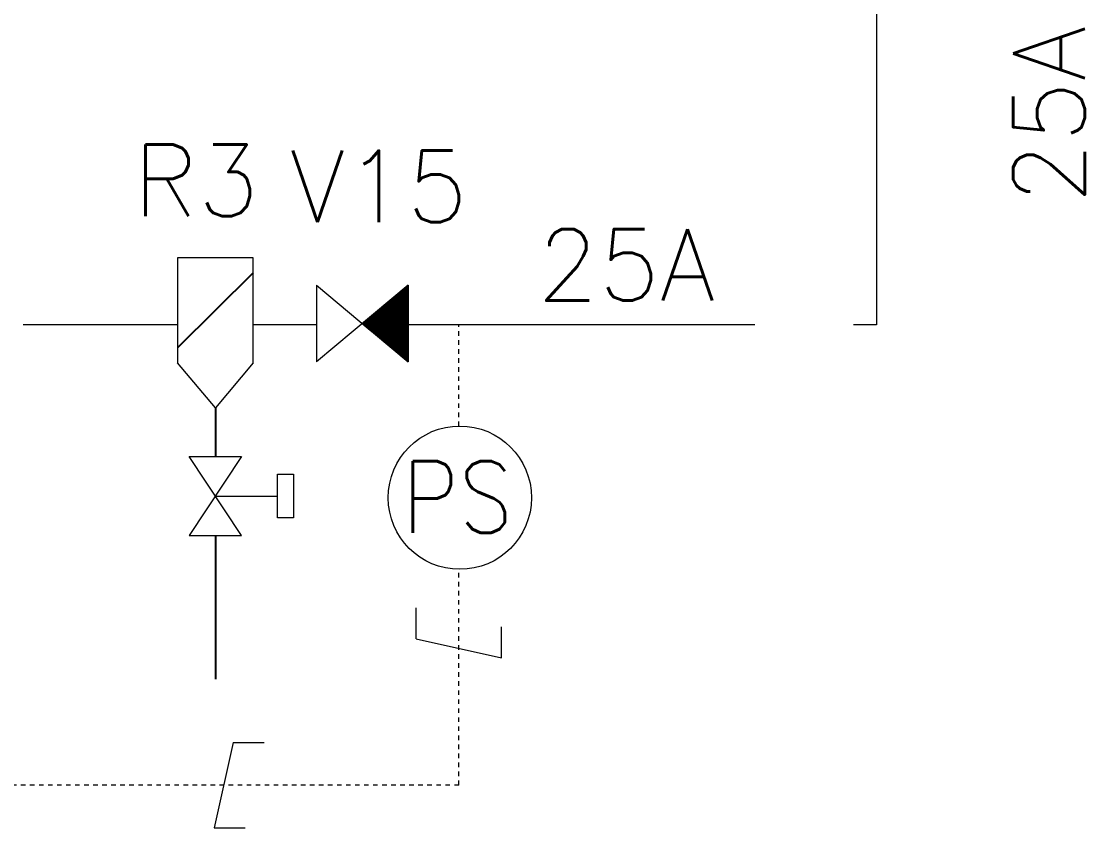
# Model space of a CAD drawing. Extents: x 475189 to 476029, y 1007718 to 1008015.
# Drawn here: x 475650.38 to 475673.93, y 1007770.59 to 1007788.45 of the extents above; entities that cross this region are included whole.
import ezdxf
from ezdxf.enums import TextEntityAlignment as Align

# ---------------------------------------------------------------- set-up
doc = ezdxf.new("R2010")
doc.units = 0
doc.header["$LTSCALE"] = 4
doc.header["$MEASUREMENT"] = 0
doc.linetypes.add('AUSGEZOGEN', pattern=[0])
doc.linetypes.add('HIDDEN', pattern=[0.375, 0.25, -0.125])
doc.layers.get('0').update_dxf_attribs({"linetype": 'CONTINUOUS', "lineweight": 0})
doc.layers.add('4', color=7, linetype='AUSGEZOGEN')
doc.layers.add('R.B', color=6, linetype='CONTINUOUS', lineweight=0)
doc.styles.add('ROMANS', font='ROMANS.SHX')

# ---------------------------------------------------------------- blocks, each defined once
blk = doc.blocks.new('A$C07fd2cc2')
at = {"color": 8}
for p, q in [((3858.5, 6918.9), (3858.5, 5520.6)), ((2553.5, 5660.9), (2395, 5660.9)), ((2395, 5660.9), (2395, 5440.9)), ((2553.5, 5440.9), (2553.5, 5660.9)), ((2878, 5603.4), (2686, 5443.4)), ((2686, 5603.4), (2798.5, 5509.6)), ((2686, 5603.4), (2686, 5443.4)), ((2878, 5603.4), (2878, 5443.4)), ((2395, 5520.6), (2071.8, 5520.6)), ((2686, 5520.6), (2553.5, 5520.6)), ((2798.6, 5509.5), (2801.1, 5507.4)), ((2801.2, 5507.3), (2878, 5443.4)), ((2867.2, 5520.6), (2866, 5520.6)), ((2868.8, 5520.6), (2867.4, 5520.6)), ((2870.3, 5520.6), (2869, 5520.6)), ((2871.8, 5520.6), (2870.4, 5520.6)), ((3603.9, 5520.6), (2871.9, 5520.6)), ((2873.3, 5520.6), (2872.2, 5520.6)), ((3858.5, 5520.6), (3810.2, 5520.6)), ((2474.2, 5346.7), (2395, 5440.9)), ((2553.5, 5440.9), (2474.2, 5346.7)), ((2419.2, 5244.7), (2529.2, 5244.7)), ((2529.2, 5079.7), (2419.2, 5244.7)), ((2529.2, 5244.7), (2419.2, 5079.7)), ((2604.4, 5207.7), (2637.5, 5207.7)), ((2604.4, 5116.7), (2604.4, 5207.7)), ((2637.5, 5207.7), (2637.5, 5116.7)), ((2474.2, 5162.2), (2604.4, 5162.2)), ((2637.5, 5116.7), (2604.4, 5116.7)), ((2419.2, 5079.7), (2529.2, 5079.7))]:
    blk.add_line(p, q, dxfattribs=at)
at = {"color": 8, "linetype": 'Continuous'}
for p, q in [((2789.2, 5517.4), (2861.4, 5589.6)), ((2789.3, 5517.3), (2862.5, 5590.5)), ((2789.4, 5517.2), (2863.6, 5591.4)), ((2789.5, 5517.1), (2864.6, 5592.3)), ((2789.6, 5517), (2865.7, 5593.1)), ((2789.7, 5517), (2866.7, 5594)), ((2789.8, 5516.9), (2867.8, 5594.9)), ((2789.9, 5516.8), (2868.9, 5595.8)), ((2790, 5516.7), (2869.9, 5596.7)), ((2790.1, 5516.6), (2871, 5597.6)), ((2790.2, 5516.5), (2873.1, 5599.3)), ((2790.2, 5516.6), (2872, 5598.4)), ((2790.3, 5516.4), (2874.2, 5600.2)), ((2790.4, 5516.3), (2875.2, 5601.1)), ((2790.5, 5516.2), (2876.3, 5602)), ((2790.6, 5516.2), (2877.3, 5602.9)), ((2790.7, 5516.1), (2878, 5603.3)), ((2790.8, 5516), (2878, 5603.1)), ((2790.9, 5515.9), (2878, 5602.9)), ((2791, 5515.8), (2878, 5602.8)), ((2791.1, 5515.7), (2878, 5602.6)), ((2791.2, 5515.7), (2878, 5602.4)), ((2791.3, 5515.6), (2878, 5602.2)), ((2791.4, 5515.5), (2878, 5602.1)), ((2791.5, 5515.4), (2878, 5601.9)), ((2791.6, 5515.3), (2878, 5601.7)), ((2791.7, 5515.3), (2878, 5601.5)), ((2791.8, 5515.2), (2878, 5601.4)), ((2791.9, 5515.1), (2878, 5601.2)), ((2792, 5515), (2878, 5601)), ((2792.1, 5514.9), (2878, 5600.8)), ((2792.2, 5514.9), (2878, 5600.7)), ((2792.3, 5514.8), (2878, 5600.5)), ((2792.4, 5514.7), (2878, 5600.3)), ((2792.5, 5514.6), (2878, 5600.1)), ((2792.6, 5514.5), (2878, 5599.9)), ((2792.7, 5514.5), (2878, 5599.8)), ((2792.8, 5514.4), (2878, 5599.6)), ((2792.9, 5514.3), (2878, 5599.4)), ((2792.9, 5514.2), (2878, 5599.2)), ((2793, 5514.1), (2878, 5599.1)), ((2793.1, 5514.1), (2878, 5598.9)), ((2793.2, 5514), (2878, 5598.7)), ((2793.3, 5513.9), (2878, 5598.5)), ((2793.4, 5513.8), (2878, 5598.4)), ((2793.5, 5513.7), (2878, 5598.2)), ((2793.6, 5513.7), (2878, 5598)), ((2793.7, 5513.6), (2878, 5597.8)), ((2793.8, 5513.5), (2878, 5597.6)), ((2793.9, 5513.4), (2878, 5597.5)), ((2794, 5513.3), (2878, 5597.3)), ((2794.1, 5513.3), (2878, 5597.1)), ((2794.2, 5513.2), (2878, 5596.9)), ((2794.3, 5513.1), (2878, 5596.8)), ((2794.4, 5513), (2878, 5596.6)), ((2794.5, 5512.9), (2878, 5596.4)), ((2794.6, 5512.9), (2878, 5596.2)), ((2794.7, 5512.8), (2878, 5596.1)), ((2794.8, 5512.7), (2878, 5595.9)), ((2794.9, 5512.6), (2878, 5595.7)), ((2795, 5512.5), (2878, 5595.5)), ((2795.1, 5512.5), (2878, 5595.3)), ((2795.2, 5512.4), (2878, 5595.2)), ((2795.3, 5512.3), (2878, 5595)), ((2795.4, 5512.2), (2878, 5594.8)), ((2795.5, 5512.1), (2878, 5594.6)), ((2795.6, 5512.1), (2878, 5594.5)), ((2795.6, 5512), (2878, 5594.3)), ((2795.7, 5511.9), (2878, 5594.1)), ((2795.8, 5511.8), (2878, 5593.9)), ((2795.9, 5511.7), (2878, 5593.8)), ((2796, 5511.7), (2878, 5593.6)), ((2796.1, 5511.6), (2878, 5593.4)), ((2796.2, 5511.5), (2878, 5593.2)), ((2796.3, 5511.4), (2878, 5593)), ((2796.4, 5511.3), (2878, 5592.9)), ((2796.5, 5511.2), (2878, 5592.7)), ((2796.6, 5511.2), (2878, 5592.5)), ((2796.7, 5511.1), (2878, 5592.3)), ((2796.8, 5511), (2878, 5592.2)), ((2796.9, 5510.9), (2878, 5592)), ((2797, 5510.8), (2878, 5591.8)), ((2797.1, 5510.8), (2878, 5591.6)), ((2797.2, 5510.7), (2878, 5591.5)), ((2797.3, 5510.6), (2878, 5591.3)), ((2797.4, 5510.5), (2878, 5591.1)), ((2797.5, 5510.4), (2878, 5590.9)), ((2797.6, 5510.4), (2878, 5590.8)), ((2797.7, 5510.3), (2878, 5590.6)), ((2797.8, 5510.2), (2878, 5590.4)), ((2797.9, 5510.1), (2878, 5590.2)), ((2798, 5510), (2878, 5590)), ((2798.1, 5510), (2878, 5589.9)), ((2798.2, 5509.9), (2878, 5589.7)), ((2798.3, 5509.8), (2878, 5589.5)), ((2798.3, 5509.7), (2878, 5589.3)), ((2798.4, 5509.6), (2878, 5589.2)), ((2786.8, 5519.4), (2834.9, 5567.5)), ((2786.9, 5519.3), (2836, 5568.4)), ((2787, 5519.2), (2837, 5569.3)), ((2787.1, 5519.1), (2838.1, 5570.2)), ((2787.2, 5519), (2839.2, 5571)), ((2787.3, 5519), (2840.2, 5571.9)), ((2787.4, 5518.9), (2841.3, 5572.8)), ((2787.5, 5518.7), (2843.4, 5574.6)), ((2787.5, 5518.8), (2842.3, 5573.7)), ((2787.6, 5518.6), (2844.5, 5575.5)), ((2787.7, 5518.6), (2845.5, 5576.4)), ((2787.8, 5518.5), (2846.6, 5577.2)), ((2787.9, 5518.4), (2847.7, 5578.1)), ((2788, 5518.3), (2848.7, 5579)), ((2788.1, 5518.2), (2849.8, 5579.9)), ((2788.2, 5518.2), (2850.8, 5580.8)), ((2788.3, 5518.1), (2851.9, 5581.7)), ((2788.4, 5518), (2853, 5582.5)), ((2788.5, 5517.9), (2854, 5583.4)), ((2788.6, 5517.8), (2855.1, 5584.3)), ((2788.7, 5517.8), (2856.1, 5585.2)), ((2788.8, 5517.7), (2857.2, 5586.1)), ((2788.9, 5517.6), (2858.3, 5587)), ((2789, 5517.5), (2859.3, 5587.8)), ((2789.1, 5517.4), (2860.4, 5588.7)), ((2798.5, 5509.6), (2878, 5589)), ((2798.6, 5509.5), (2878, 5588.8)), ((2798.7, 5509.4), (2878, 5588.6)), ((2798.8, 5509.3), (2878, 5588.5)), ((2798.9, 5509.2), (2878, 5588.3)), ((2799, 5509.2), (2878, 5588.1)), ((2799.1, 5509.1), (2878, 5587.9)), ((2799.2, 5509), (2878, 5587.7)), ((2799.3, 5508.9), (2878, 5587.6)), ((2799.4, 5508.8), (2878, 5587.4)), ((2799.5, 5508.8), (2878, 5587.2)), ((2799.6, 5508.7), (2878, 5587)), ((2799.7, 5508.6), (2878, 5586.9)), ((2799.8, 5508.5), (2878, 5586.7)), ((2799.9, 5508.4), (2878, 5586.5)), ((2800, 5508.4), (2878, 5586.3)), ((2800.1, 5508.3), (2878, 5586.2)), ((2800.2, 5508.2), (2878, 5586)), ((2800.3, 5508.1), (2878, 5585.8)), ((2800.4, 5508), (2878, 5585.6)), ((2800.5, 5508), (2878, 5585.4)), ((2800.6, 5507.9), (2878, 5585.3)), ((2800.7, 5507.8), (2878, 5585.1)), ((2800.8, 5507.7), (2878, 5584.9)), ((2800.9, 5507.6), (2878, 5584.7)), ((2801, 5507.6), (2878, 5584.6)), ((2801, 5507.5), (2878, 5584.4)), ((2801.1, 5507.4), (2878, 5584.2)), ((2801.2, 5507.3), (2878, 5584)), ((2801.3, 5507.2), (2878, 5583.9)), ((2801.4, 5507.2), (2878, 5583.7)), ((2801.5, 5507.1), (2878, 5583.5)), ((2801.6, 5507), (2878, 5583.3)), ((2801.7, 5506.9), (2878, 5583.2)), ((2801.8, 5506.8), (2878, 5583)), ((2801.9, 5506.7), (2878, 5582.8)), ((2802, 5506.7), (2878, 5582.6)), ((2802.1, 5506.6), (2878, 5582.4)), ((2802.2, 5506.5), (2878, 5582.3)), ((2802.3, 5506.4), (2878, 5582.1)), ((2802.4, 5506.3), (2878, 5581.9)), ((2802.5, 5506.3), (2878, 5581.7)), ((2802.6, 5506.2), (2878, 5581.6)), ((2802.7, 5506.1), (2878, 5581.4)), ((2802.8, 5506), (2878, 5581.2)), ((2802.9, 5505.9), (2878, 5581)), ((2803, 5505.9), (2878, 5580.9)), ((2803.1, 5505.8), (2878, 5580.7)), ((2803.2, 5505.7), (2878, 5580.5)), ((2803.3, 5505.6), (2878, 5580.3)), ((2803.4, 5505.5), (2878, 5580.1)), ((2803.5, 5505.5), (2878, 5580)), ((2803.6, 5505.4), (2878, 5579.8)), ((2803.7, 5505.3), (2878, 5579.6)), ((2803.7, 5505.2), (2878, 5579.4)), ((2803.8, 5505.1), (2878, 5579.3)), ((2803.9, 5505.1), (2878, 5579.1)), ((2804, 5505), (2878, 5578.9)), ((2804.1, 5504.9), (2878, 5578.7)), ((2804.2, 5504.8), (2878, 5578.6)), ((2804.3, 5504.7), (2878, 5578.4)), ((2804.4, 5504.7), (2878, 5578.2)), ((2804.5, 5504.6), (2878, 5578)), ((2804.6, 5504.5), (2878, 5577.8)), ((2804.7, 5504.4), (2878, 5577.7)), ((2804.8, 5504.3), (2878, 5577.5)), ((2804.9, 5504.3), (2878, 5577.3)), ((2805, 5504.2), (2878, 5577.1)), ((2805.1, 5504.1), (2878, 5577)), ((2805.2, 5504), (2878, 5576.8)), ((2805.3, 5503.9), (2878, 5576.6)), ((2805.4, 5503.9), (2878, 5576.4)), ((2805.5, 5503.8), (2878, 5576.3)), ((2805.6, 5503.7), (2878, 5576.1)), ((2805.7, 5503.6), (2878, 5575.9)), ((2805.8, 5503.5), (2878, 5575.7)), ((2805.9, 5503.5), (2878, 5575.5)), ((2806, 5503.4), (2878, 5575.4)), ((2806.1, 5503.3), (2878, 5575.2)), ((2806.2, 5503.2), (2878, 5575)), ((2806.3, 5503.1), (2878, 5574.8)), ((2806.4, 5503.1), (2878, 5574.7)), ((2806.4, 5503), (2878, 5574.5)), ((2806.5, 5502.9), (2878, 5574.3)), ((2806.6, 5502.8), (2878, 5574.1)), ((2806.7, 5502.7), (2878, 5574)), ((2806.8, 5502.7), (2878, 5573.8)), ((2806.9, 5502.6), (2878, 5573.6)), ((2807, 5502.5), (2878, 5573.4)), ((2807.1, 5502.4), (2878, 5573.3)), ((2807.2, 5502.3), (2878, 5573.1)), ((2807.3, 5502.2), (2878, 5572.9)), ((2807.4, 5502.2), (2878, 5572.7)), ((2807.5, 5502.1), (2878, 5572.5)), ((2807.6, 5502), (2878, 5572.4)), ((2807.7, 5501.9), (2878, 5572.2)), ((2807.8, 5501.8), (2878, 5572)), ((2807.9, 5501.8), (2878, 5571.8)), ((2808, 5501.7), (2878, 5571.7)), ((2808.1, 5501.6), (2878, 5571.5)), ((2808.2, 5501.5), (2878, 5571.3)), ((2808.3, 5501.4), (2878, 5571.1)), ((2808.4, 5501.4), (2878, 5571)), ((2808.5, 5501.3), (2878, 5570.8)), ((2808.6, 5501.2), (2878, 5570.6)), ((2808.7, 5501.1), (2878, 5570.4)), ((2808.8, 5501), (2878, 5570.2)), ((2808.9, 5501), (2878, 5570.1)), ((2809, 5500.9), (2878, 5569.9)), ((2809.1, 5500.8), (2878, 5569.7)), ((2809.1, 5500.7), (2878, 5569.5)), ((2809.2, 5500.6), (2878, 5569.4)), ((2809.3, 5500.6), (2878, 5569.2)), ((2809.4, 5500.5), (2878, 5569)), ((2809.5, 5500.4), (2878, 5568.8)), ((2809.6, 5500.3), (2878, 5568.7)), ((2809.7, 5500.2), (2878, 5568.5)), ((2809.8, 5500.2), (2878, 5568.3)), ((2809.9, 5500.1), (2878, 5568.1)), ((2810, 5500), (2878, 5567.9)), ((2810.1, 5499.9), (2878, 5567.8)), ((2810.2, 5499.8), (2878, 5567.6)), ((2810.3, 5499.8), (2878, 5567.4)), ((2810.4, 5499.7), (2878, 5567.2)), ((2810.5, 5499.6), (2878, 5567.1)), ((2810.6, 5499.5), (2878, 5566.9)), ((2784.4, 5521.4), (2808.4, 5545.4)), ((2784.5, 5521.3), (2809.5, 5546.3)), ((2784.6, 5521.2), (2810.5, 5547.2)), ((2784.7, 5521.1), (2811.6, 5548.1)), ((2784.8, 5521), (2813.7, 5549.8)), ((2784.8, 5521.1), (2812.6, 5549)), ((2784.9, 5520.9), (2814.8, 5550.7)), ((2785, 5520.8), (2815.8, 5551.6)), ((2785.1, 5520.7), (2816.9, 5552.5)), ((2785.2, 5520.7), (2818, 5553.4)), ((2785.3, 5520.6), (2819, 5554.3)), ((2785.4, 5520.5), (2820.1, 5555.1)), ((2785.5, 5520.4), (2821.1, 5556)), ((2785.6, 5520.3), (2822.2, 5556.9)), ((2785.7, 5520.2), (2823.3, 5557.8)), ((2785.8, 5520.2), (2824.3, 5558.7)), ((2785.9, 5520.1), (2825.4, 5559.6)), ((2786, 5520), (2826.4, 5560.4)), ((2786.1, 5519.9), (2827.5, 5561.3)), ((2786.2, 5519.8), (2828.6, 5562.2)), ((2786.3, 5519.8), (2829.6, 5563.1)), ((2786.4, 5519.7), (2830.7, 5564)), ((2786.5, 5519.6), (2831.7, 5564.9)), ((2786.6, 5519.5), (2832.8, 5565.7)), ((2786.7, 5519.4), (2833.9, 5566.6)), ((2810.7, 5499.4), (2878, 5566.7)), ((2810.8, 5499.4), (2878, 5566.5)), ((2810.9, 5499.3), (2878, 5566.4)), ((2811, 5499.2), (2878, 5566.2)), ((2811.1, 5499.1), (2878, 5566)), ((2811.2, 5499), (2878, 5565.8)), ((2811.3, 5499), (2878, 5565.6)), ((2811.4, 5498.9), (2878, 5565.5)), ((2811.5, 5498.8), (2878, 5565.3)), ((2811.6, 5498.7), (2878, 5565.1)), ((2811.7, 5498.6), (2878, 5564.9)), ((2811.8, 5498.6), (2878, 5564.8)), ((2811.8, 5498.5), (2878, 5564.6)), ((2811.9, 5498.4), (2878, 5564.4)), ((2812, 5498.3), (2878, 5564.2)), ((2812.1, 5498.2), (2878, 5564.1)), ((2812.2, 5498.2), (2878, 5563.9)), ((2812.3, 5498.1), (2878, 5563.7)), ((2812.4, 5498), (2878, 5563.5)), ((2812.5, 5497.9), (2878, 5563.4)), ((2812.6, 5497.8), (2878, 5563.2)), ((2812.7, 5497.8), (2878, 5563)), ((2812.8, 5497.7), (2878, 5562.8)), ((2812.9, 5497.6), (2878, 5562.6)), ((2813, 5497.5), (2878, 5562.5)), ((2813.1, 5497.4), (2878, 5562.3)), ((2813.2, 5497.3), (2878, 5562.1)), ((2813.3, 5497.3), (2878, 5561.9)), ((2813.4, 5497.2), (2878, 5561.8)), ((2813.5, 5497.1), (2878, 5561.6)), ((2813.6, 5497), (2878, 5561.4)), ((2813.7, 5496.9), (2878, 5561.2)), ((2813.8, 5496.9), (2878, 5561.1)), ((2813.9, 5496.8), (2878, 5560.9)), ((2814, 5496.7), (2878, 5560.7)), ((2814.1, 5496.6), (2878, 5560.5)), ((2814.2, 5496.5), (2878, 5560.3)), ((2814.3, 5496.5), (2878, 5560.2)), ((2814.4, 5496.4), (2878, 5560)), ((2814.4, 5496.3), (2878, 5559.8)), ((2814.5, 5496.2), (2878, 5559.6)), ((2814.6, 5496.1), (2878, 5559.5)), ((2814.7, 5496.1), (2878, 5559.3)), ((2814.8, 5496), (2878, 5559.1)), ((2814.9, 5495.9), (2878, 5558.9)), ((2815, 5495.8), (2878, 5558.8)), ((2815.1, 5495.7), (2878, 5558.6)), ((2815.2, 5495.7), (2878, 5558.4)), ((2815.3, 5495.6), (2878, 5558.2)), ((2815.4, 5495.5), (2878, 5558)), ((2815.5, 5495.4), (2878, 5557.9)), ((2815.6, 5495.3), (2878, 5557.7)), ((2815.7, 5495.3), (2878, 5557.5)), ((2815.8, 5495.2), (2878, 5557.3)), ((2815.9, 5495.1), (2878, 5557.2)), ((2816, 5495), (2878, 5557)), ((2816.1, 5494.9), (2878, 5556.8)), ((2816.2, 5494.9), (2878, 5556.6)), ((2816.3, 5494.8), (2878, 5556.5)), ((2816.4, 5494.7), (2878, 5556.3)), ((2816.5, 5494.6), (2878, 5556.1)), ((2816.6, 5494.5), (2878, 5555.9)), ((2816.7, 5494.5), (2878, 5555.7)), ((2816.8, 5494.4), (2878, 5555.6)), ((2816.9, 5494.3), (2878, 5555.4)), ((2817, 5494.2), (2878, 5555.2)), ((2817.1, 5494.1), (2878, 5555)), ((2817.1, 5494.1), (2878, 5554.9)), ((2817.2, 5494), (2878, 5554.7)), ((2817.3, 5493.9), (2878, 5554.5)), ((2817.4, 5493.8), (2878, 5554.3)), ((2817.5, 5493.7), (2878, 5554.2)), ((2817.6, 5493.7), (2878, 5554)), ((2817.7, 5493.6), (2878, 5553.8)), ((2817.8, 5493.5), (2878, 5553.6)), ((2817.9, 5493.4), (2878, 5553.5)), ((2818, 5493.3), (2878, 5553.3)), ((2818.1, 5493.3), (2878, 5553.1)), ((2818.2, 5493.2), (2878, 5552.9)), ((2818.3, 5493.1), (2878, 5552.7)), ((2818.4, 5493), (2878, 5552.6)), ((2818.5, 5492.9), (2878, 5552.4)), ((2818.6, 5492.8), (2878, 5552.2)), ((2818.7, 5492.8), (2878, 5552)), ((2818.8, 5492.7), (2878, 5551.9)), ((2818.9, 5492.6), (2878, 5551.7)), ((2819, 5492.5), (2878, 5551.5)), ((2819.1, 5492.4), (2878, 5551.3)), ((2819.2, 5492.4), (2878, 5551.2)), ((2819.3, 5492.3), (2878, 5551)), ((2819.4, 5492.2), (2878, 5550.8)), ((2819.5, 5492.1), (2878, 5550.6)), ((2819.6, 5492), (2878, 5550.4)), ((2819.7, 5492), (2878, 5550.3)), ((2819.8, 5491.9), (2878, 5550.1)), ((2819.8, 5491.8), (2878, 5549.9)), ((2819.9, 5491.7), (2878, 5549.7)), ((2820, 5491.6), (2878, 5549.6)), ((2820.1, 5491.6), (2878, 5549.4)), ((2820.2, 5491.5), (2878, 5549.2)), ((2820.3, 5491.4), (2878, 5549)), ((2820.4, 5491.3), (2878, 5548.9)), ((2820.5, 5491.2), (2878, 5548.7)), ((2820.6, 5491.2), (2878, 5548.5)), ((2820.7, 5491.1), (2878, 5548.3)), ((2820.8, 5491), (2878, 5548.1)), ((2820.9, 5490.9), (2878, 5548)), ((2821, 5490.8), (2878, 5547.8)), ((2821.1, 5490.8), (2878, 5547.6)), ((2821.2, 5490.7), (2878, 5547.4)), ((2821.3, 5490.6), (2878, 5547.3)), ((2821.4, 5490.5), (2878, 5547.1)), ((2821.5, 5490.4), (2878, 5546.9)), ((2821.6, 5490.4), (2878, 5546.7)), ((2821.7, 5490.3), (2878, 5546.6)), ((2821.8, 5490.2), (2878, 5546.4)), ((2821.9, 5490.1), (2878, 5546.2)), ((2822, 5490), (2878, 5546)), ((2822.1, 5490), (2878, 5545.9)), ((2822.2, 5489.9), (2878, 5545.7)), ((2822.3, 5489.8), (2878, 5545.5)), ((2822.4, 5489.7), (2878, 5545.3)), ((2822.5, 5489.6), (2878, 5545.1)), ((2822.5, 5489.6), (2878, 5545)), ((2822.6, 5489.5), (2878, 5544.8)), ((2822.7, 5489.4), (2878, 5544.6)), ((2782.1, 5523.2), (2784, 5525.1)), ((2782.1, 5523.3), (2783, 5524.2)), ((2782.2, 5523.1), (2785.1, 5526)), ((2782.3, 5523.1), (2786.1, 5526.9)), ((2782.4, 5523), (2787.2, 5527.7)), ((2782.5, 5522.9), (2788.3, 5528.6)), ((2782.6, 5522.8), (2789.3, 5529.5)), ((2782.7, 5522.7), (2790.4, 5530.4)), ((2782.8, 5522.7), (2791.4, 5531.3)), ((2782.9, 5522.6), (2792.5, 5532.2)), ((2783, 5522.5), (2793.6, 5533)), ((2783.1, 5522.4), (2794.6, 5533.9)), ((2783.2, 5522.3), (2795.7, 5534.8)), ((2783.3, 5522.3), (2796.7, 5535.7)), ((2783.4, 5522.2), (2797.8, 5536.6)), ((2783.5, 5522.1), (2798.9, 5537.5)), ((2783.6, 5522), (2799.9, 5538.3)), ((2783.7, 5521.9), (2801, 5539.2)), ((2783.8, 5521.9), (2802, 5540.1)), ((2783.9, 5521.8), (2803.1, 5541)), ((2784, 5521.7), (2804.2, 5541.9)), ((2784.1, 5521.6), (2805.2, 5542.8)), ((2784.2, 5521.5), (2806.3, 5543.6)), ((2784.3, 5521.5), (2807.3, 5544.5)), ((2822.8, 5489.3), (2878, 5544.4)), ((2822.9, 5489.2), (2878, 5544.3)), ((2823, 5489.2), (2878, 5544.1)), ((2823.1, 5489.1), (2878, 5543.9)), ((2823.2, 5489), (2878, 5543.7)), ((2823.3, 5488.9), (2878, 5543.6)), ((2823.4, 5488.8), (2878, 5543.4)), ((2823.5, 5488.8), (2878, 5543.2)), ((2823.6, 5488.7), (2878, 5543)), ((2823.7, 5488.6), (2878, 5542.8)), ((2823.8, 5488.5), (2878, 5542.7)), ((2823.9, 5488.4), (2878, 5542.5)), ((2824, 5488.3), (2878, 5542.3)), ((2824.1, 5488.3), (2878, 5542.1)), ((2824.2, 5488.2), (2878, 5542)), ((2824.3, 5488.1), (2878, 5541.8)), ((2824.4, 5488), (2878, 5541.6)), ((2824.5, 5487.9), (2878, 5541.4)), ((2824.6, 5487.9), (2878, 5541.3)), ((2824.7, 5487.8), (2878, 5541.1)), ((2824.8, 5487.7), (2878, 5540.9)), ((2824.9, 5487.6), (2878, 5540.7)), ((2825, 5487.5), (2878, 5540.5)), ((2825.1, 5487.5), (2878, 5540.4)), ((2825.2, 5487.4), (2878, 5540.2)), ((2825.2, 5487.3), (2878, 5540)), ((2825.3, 5487.2), (2878, 5539.8)), ((2825.4, 5487.1), (2878, 5539.7)), ((2825.5, 5487.1), (2878, 5539.5)), ((2825.6, 5487), (2878, 5539.3)), ((2825.7, 5486.9), (2878, 5539.1)), ((2825.8, 5486.8), (2878, 5539)), ((2825.9, 5486.7), (2878, 5538.8)), ((2826, 5486.7), (2878, 5538.6)), ((2826.1, 5486.6), (2878, 5538.4)), ((2826.2, 5486.5), (2878, 5538.2)), ((2826.3, 5486.4), (2878, 5538.1)), ((2826.4, 5486.3), (2878, 5537.9)), ((2826.5, 5486.3), (2878, 5537.7)), ((2826.6, 5486.2), (2878, 5537.5)), ((2826.7, 5486.1), (2878, 5537.4)), ((2826.8, 5486), (2878, 5537.2)), ((2826.9, 5485.9), (2878, 5537)), ((2827, 5485.9), (2878, 5536.8)), ((2827.1, 5485.8), (2878, 5536.7)), ((2827.2, 5485.7), (2878, 5536.5)), ((2827.3, 5485.6), (2878, 5536.3)), ((2827.4, 5485.5), (2878, 5536.1)), ((2827.5, 5485.5), (2878, 5536)), ((2827.6, 5485.4), (2878, 5535.8)), ((2827.7, 5485.3), (2878, 5535.6)), ((2827.8, 5485.2), (2878, 5535.4)), ((2827.9, 5485.1), (2878, 5535.2)), ((2827.9, 5485.1), (2878, 5535.1)), ((2828, 5485), (2878, 5534.9)), ((2828.1, 5484.9), (2878, 5534.7)), ((2828.2, 5484.8), (2878, 5534.5)), ((2828.3, 5484.7), (2878, 5534.4)), ((2828.4, 5484.7), (2878, 5534.2)), ((2828.5, 5484.6), (2878, 5534)), ((2828.6, 5484.5), (2878, 5533.8)), ((2828.7, 5484.4), (2878, 5533.7)), ((2828.8, 5484.3), (2878, 5533.5)), ((2828.9, 5484.3), (2878, 5533.3)), ((2829, 5484.2), (2878, 5533.1)), ((2829.1, 5484.1), (2878, 5532.9)), ((2829.2, 5484), (2878, 5532.8)), ((2829.3, 5483.9), (2878, 5532.6)), ((2829.4, 5483.8), (2878, 5532.4)), ((2829.5, 5483.8), (2878, 5532.2)), ((2829.6, 5483.7), (2878, 5532.1)), ((2829.7, 5483.6), (2878, 5531.9)), ((2829.8, 5483.5), (2878, 5531.7)), ((2829.9, 5483.4), (2878, 5531.5)), ((2830, 5483.4), (2878, 5531.4)), ((2830.1, 5483.3), (2878, 5531.2)), ((2830.2, 5483.2), (2878, 5531)), ((2830.3, 5483.1), (2878, 5530.8)), ((2830.4, 5483), (2878, 5530.6)), ((2830.5, 5483), (2878, 5530.5)), ((2830.6, 5482.9), (2878, 5530.3)), ((2830.6, 5482.8), (2878, 5530.1)), ((2830.7, 5482.7), (2878, 5529.9)), ((2830.8, 5482.6), (2878, 5529.8)), ((2830.9, 5482.6), (2878, 5529.6)), ((2831, 5482.5), (2878, 5529.4)), ((2831.1, 5482.4), (2878, 5529.2)), ((2831.2, 5482.3), (2878, 5529.1)), ((2831.3, 5482.2), (2878, 5528.9)), ((2831.4, 5482.2), (2878, 5528.7)), ((2831.5, 5482.1), (2878, 5528.5)), ((2831.6, 5482), (2878, 5528.3)), ((2831.7, 5481.9), (2878, 5528.2)), ((2831.8, 5481.8), (2878, 5528)), ((2831.9, 5481.8), (2878, 5527.8)), ((2832, 5481.7), (2878, 5527.6)), ((2832.1, 5481.6), (2878, 5527.5)), ((2832.2, 5481.5), (2878, 5527.3)), ((2832.3, 5481.4), (2878, 5527.1)), ((2832.4, 5481.4), (2878, 5526.9)), ((2832.5, 5481.3), (2878, 5526.8)), ((2832.6, 5481.2), (2878, 5526.6)), ((2832.7, 5481.1), (2878, 5526.4)), ((2832.8, 5481), (2878, 5526.2)), ((2832.9, 5481), (2878, 5526.1)), ((2833, 5480.9), (2878, 5525.9)), ((2833.1, 5480.8), (2878, 5525.7)), ((2833.2, 5480.7), (2878, 5525.5)), ((2833.3, 5480.6), (2878, 5525.3)), ((2833.3, 5480.6), (2878, 5525.2)), ((2833.4, 5480.5), (2878, 5525)), ((2833.5, 5480.4), (2878, 5524.8)), ((2833.6, 5480.3), (2878, 5524.6)), ((2833.7, 5480.2), (2878, 5524.5)), ((2833.8, 5480.2), (2878, 5524.3)), ((2833.9, 5480.1), (2878, 5524.1)), ((2834, 5480), (2878, 5523.9)), ((2834.1, 5479.9), (2878, 5523.8)), ((2834.2, 5479.8), (2878, 5523.6)), ((2834.3, 5479.8), (2878, 5523.4)), ((2834.4, 5479.7), (2878, 5523.2)), ((2834.5, 5479.6), (2878, 5523)), ((2834.6, 5479.5), (2878, 5522.9)), ((2834.7, 5479.4), (2878, 5522.7)), ((2834.8, 5479.3), (2878, 5522.5)), ((2834.9, 5479.3), (2878, 5522.3)), ((2835, 5479.2), (2878, 5522.2)), ((2835.1, 5479.1), (2878, 5522)), ((2835.2, 5479), (2878, 5521.8)), ((2835.3, 5478.9), (2878, 5521.6)), ((2835.4, 5478.9), (2878, 5521.5)), ((2835.5, 5478.8), (2878, 5521.3)), ((2835.6, 5478.7), (2878, 5521.1)), ((2835.7, 5478.6), (2878, 5520.9)), ((2835.8, 5478.5), (2878, 5520.7)), ((2835.9, 5478.5), (2878, 5520.6)), ((2836, 5478.4), (2878, 5520.4)), ((2836, 5478.3), (2878, 5520.2)), ((2836.1, 5478.2), (2878, 5520)), ((2836.2, 5478.1), (2878, 5519.9)), ((2836.3, 5478.1), (2878, 5519.7)), ((2836.4, 5478), (2878, 5519.5)), ((2836.5, 5477.9), (2878, 5519.3)), ((2836.6, 5477.8), (2878, 5519.2)), ((2836.7, 5477.7), (2878, 5519)), ((2836.8, 5477.7), (2878, 5518.8)), ((2836.9, 5477.6), (2878, 5518.6)), ((2837, 5477.5), (2878, 5518.4)), ((2837.1, 5477.4), (2878, 5518.3)), ((2837.2, 5477.3), (2878, 5518.1)), ((2837.3, 5477.3), (2878, 5517.9)), ((2837.4, 5477.2), (2878, 5517.7)), ((2837.5, 5477.1), (2878, 5517.6)), ((2837.6, 5477), (2878, 5517.4)), ((2837.7, 5476.9), (2878, 5517.2)), ((2837.8, 5476.9), (2878, 5517)), ((2837.9, 5476.8), (2878, 5516.9)), ((2838, 5476.7), (2878, 5516.7)), ((2838.1, 5476.6), (2878, 5516.5)), ((2838.2, 5476.5), (2878, 5516.3)), ((2838.3, 5476.5), (2878, 5516.2)), ((2838.4, 5476.4), (2878, 5516)), ((2838.5, 5476.3), (2878, 5515.8)), ((2838.6, 5476.2), (2878, 5515.6)), ((2838.7, 5476.1), (2878, 5515.4)), ((2838.7, 5476.1), (2878, 5515.3)), ((2838.8, 5476), (2878, 5515.1)), ((2838.9, 5475.9), (2878, 5514.9)), ((2839, 5475.8), (2878, 5514.7)), ((2839.1, 5475.7), (2878, 5514.6)), ((2839.2, 5475.7), (2878, 5514.4)), ((2839.3, 5475.6), (2878, 5514.2)), ((2839.4, 5475.5), (2878, 5514)), ((2839.5, 5475.4), (2878, 5513.9)), ((2839.6, 5475.3), (2878, 5513.7)), ((2839.7, 5475.3), (2878, 5513.5)), ((2839.8, 5475.2), (2878, 5513.3)), ((2839.9, 5475.1), (2878, 5513.1)), ((2840, 5475), (2878, 5513)), ((2840.1, 5474.9), (2878, 5512.8)), ((2840.2, 5474.8), (2878, 5512.6)), ((2840.3, 5474.8), (2878, 5512.4)), ((2840.4, 5474.7), (2878, 5512.3)), ((2840.5, 5474.6), (2878, 5512.1)), ((2840.6, 5474.5), (2878, 5511.9)), ((2840.7, 5474.4), (2878, 5511.7)), ((2840.8, 5474.4), (2878, 5511.6)), ((2840.9, 5474.3), (2878, 5511.4)), ((2841, 5474.2), (2878, 5511.2)), ((2841.1, 5474.1), (2878, 5511)), ((2841.2, 5474), (2878, 5510.8)), ((2841.3, 5474), (2878, 5510.7)), ((2841.4, 5473.9), (2878, 5510.5)), ((2841.4, 5473.8), (2878, 5510.3)), ((2841.5, 5473.7), (2878, 5510.1)), ((2841.6, 5473.6), (2878, 5510)), ((2841.7, 5473.6), (2878, 5509.8)), ((2841.8, 5473.5), (2878, 5509.6)), ((2841.9, 5473.4), (2878, 5509.4)), ((2842, 5473.3), (2878, 5509.3)), ((2842.1, 5473.2), (2878, 5509.1)), ((2842.2, 5473.2), (2878, 5508.9)), ((2842.3, 5473.1), (2878, 5508.7)), ((2842.4, 5473), (2878, 5508.6)), ((2842.5, 5472.9), (2878, 5508.4)), ((2842.6, 5472.8), (2878, 5508.2)), ((2842.7, 5472.8), (2878, 5508)), ((2842.8, 5472.7), (2878, 5507.8)), ((2842.9, 5472.6), (2878, 5507.7)), ((2843, 5472.5), (2878, 5507.5)), ((2843.1, 5472.4), (2878, 5507.3)), ((2843.2, 5472.4), (2878, 5507.1)), ((2843.3, 5472.3), (2878, 5507)), ((2843.4, 5472.2), (2878, 5506.8)), ((2843.5, 5472.1), (2878, 5506.6)), ((2843.6, 5472), (2878, 5506.4)), ((2843.7, 5472), (2878, 5506.3)), ((2843.8, 5471.9), (2878, 5506.1)), ((2843.9, 5471.8), (2878, 5505.9)), ((2844, 5471.7), (2878, 5505.7)), ((2844.1, 5471.6), (2878, 5505.5)), ((2844.1, 5471.6), (2878, 5505.4)), ((2844.2, 5471.5), (2878, 5505.2)), ((2844.3, 5471.4), (2878, 5505)), ((2844.4, 5471.3), (2878, 5504.8)), ((2844.5, 5471.2), (2878, 5504.7)), ((2844.6, 5471.2), (2878, 5504.5)), ((2844.7, 5471.1), (2878, 5504.3)), ((2844.8, 5471), (2878, 5504.1)), ((2844.9, 5470.9), (2878, 5504)), ((2845, 5470.8), (2878, 5503.8)), ((2845.1, 5470.8), (2878, 5503.6)), ((2845.2, 5470.7), (2878, 5503.4)), ((2845.3, 5470.6), (2878, 5503.2)), ((2845.4, 5470.5), (2878, 5503.1)), ((2845.5, 5470.4), (2878, 5502.9)), ((2845.6, 5470.3), (2878, 5502.7)), ((2845.7, 5470.3), (2878, 5502.5)), ((2845.8, 5470.2), (2878, 5502.4)), ((2845.9, 5470.1), (2878, 5502.2)), ((2846, 5470), (2878, 5502)), ((2846.1, 5469.9), (2878, 5501.8)), ((2846.2, 5469.9), (2878, 5501.7)), ((2846.3, 5469.8), (2878, 5501.5)), ((2846.4, 5469.7), (2878, 5501.3)), ((2846.5, 5469.6), (2878, 5501.1)), ((2846.6, 5469.5), (2878, 5500.9)), ((2846.7, 5469.5), (2878, 5500.8)), ((2846.8, 5469.4), (2878, 5500.6)), ((2846.8, 5469.3), (2878, 5500.4)), ((2846.9, 5469.2), (2878, 5500.2)), ((2847, 5469.1), (2878, 5500.1)), ((2847.1, 5469.1), (2878, 5499.9)), ((2847.2, 5469), (2878, 5499.7)), ((2847.3, 5468.9), (2878, 5499.5)), ((2847.4, 5468.8), (2878, 5499.4)), ((2847.5, 5468.7), (2878, 5499.2)), ((2847.6, 5468.7), (2878, 5499)), ((2847.7, 5468.6), (2878, 5498.8)), ((2847.8, 5468.5), (2878, 5498.7)), ((2847.9, 5468.4), (2878, 5498.5)), ((2848, 5468.3), (2878, 5498.3)), ((2848.1, 5468.3), (2878, 5498.1)), ((2848.2, 5468.2), (2878, 5497.9)), ((2848.3, 5468.1), (2878, 5497.8)), ((2848.4, 5468), (2878, 5497.6)), ((2848.5, 5467.9), (2878, 5497.4)), ((2848.6, 5467.9), (2878, 5497.2)), ((2848.7, 5467.8), (2878, 5497.1)), ((2848.8, 5467.7), (2878, 5496.9)), ((2848.9, 5467.6), (2878, 5496.7)), ((2849, 5467.5), (2878, 5496.5)), ((2849.1, 5467.5), (2878, 5496.4)), ((2849.2, 5467.4), (2878, 5496.2)), ((2849.3, 5467.3), (2878, 5496)), ((2849.4, 5467.2), (2878, 5495.8)), ((2849.5, 5467.1), (2878, 5495.6)), ((2849.5, 5467.1), (2878, 5495.5)), ((2849.6, 5467), (2878, 5495.3)), ((2849.7, 5466.9), (2878, 5495.1)), ((2849.8, 5466.8), (2878, 5494.9)), ((2849.9, 5466.7), (2878, 5494.8)), ((2850, 5466.7), (2878, 5494.6)), ((2850.1, 5466.6), (2878, 5494.4)), ((2850.2, 5466.5), (2878, 5494.2)), ((2850.3, 5466.4), (2878, 5494.1)), ((2850.4, 5466.3), (2878, 5493.9)), ((2850.5, 5466.3), (2878, 5493.7)), ((2850.6, 5466.2), (2878, 5493.5)), ((2850.7, 5466.1), (2878, 5493.3)), ((2850.8, 5466), (2878, 5493.2)), ((2850.9, 5465.9), (2878, 5493)), ((2851, 5465.9), (2878, 5492.8)), ((2851.1, 5465.8), (2878, 5492.6)), ((2851.2, 5465.7), (2878, 5492.5)), ((2851.3, 5465.6), (2878, 5492.3)), ((2851.4, 5465.5), (2878, 5492.1)), ((2851.5, 5465.4), (2878, 5491.9)), ((2851.6, 5465.4), (2878, 5491.8)), ((2851.7, 5465.3), (2878, 5491.6)), ((2851.8, 5465.2), (2878, 5491.4)), ((2851.9, 5465.1), (2878, 5491.2)), ((2852, 5465), (2878, 5491)), ((2852.1, 5465), (2878, 5490.9)), ((2852.2, 5464.9), (2878, 5490.7)), ((2852.2, 5464.8), (2878, 5490.5)), ((2852.3, 5464.7), (2878, 5490.3)), ((2852.4, 5464.6), (2878, 5490.2)), ((2852.5, 5464.6), (2878, 5490)), ((2852.6, 5464.5), (2878, 5489.8)), ((2852.7, 5464.4), (2878, 5489.6)), ((2852.8, 5464.3), (2878, 5489.5)), ((2852.9, 5464.2), (2878, 5489.3)), ((2853, 5464.2), (2878, 5489.1)), ((2853.1, 5464.1), (2878, 5488.9)), ((2853.2, 5464), (2878, 5488.8)), ((2853.3, 5463.9), (2878, 5488.6)), ((2853.4, 5463.8), (2878, 5488.4)), ((2853.5, 5463.8), (2878, 5488.2)), ((2853.6, 5463.7), (2878, 5488)), ((2853.7, 5463.6), (2878, 5487.9)), ((2853.8, 5463.5), (2878, 5487.7)), ((2853.9, 5463.4), (2878, 5487.5)), ((2854, 5463.4), (2878, 5487.3)), ((2854.1, 5463.3), (2878, 5487.2)), ((2854.2, 5463.2), (2878, 5487)), ((2854.3, 5463.1), (2878, 5486.8)), ((2854.4, 5463), (2878, 5486.6)), ((2854.5, 5463), (2878, 5486.5)), ((2854.6, 5462.9), (2878, 5486.3)), ((2854.7, 5462.8), (2878, 5486.1)), ((2854.8, 5462.7), (2878, 5485.9)), ((2854.9, 5462.6), (2878, 5485.7)), ((2854.9, 5462.6), (2878, 5485.6)), ((2855, 5462.5), (2878, 5485.4)), ((2855.1, 5462.4), (2878, 5485.2)), ((2855.2, 5462.3), (2878, 5485)), ((2855.3, 5462.2), (2878, 5484.9)), ((2855.4, 5462.2), (2878, 5484.7)), ((2855.5, 5462.1), (2878, 5484.5)), ((2855.6, 5462), (2878, 5484.3)), ((2855.7, 5461.9), (2878, 5484.2)), ((2855.8, 5461.8), (2878, 5484)), ((2855.9, 5461.8), (2878, 5483.8)), ((2856, 5461.7), (2878, 5483.6)), ((2856.1, 5461.6), (2878, 5483.4)), ((2856.2, 5461.5), (2878, 5483.3)), ((2856.3, 5461.4), (2878, 5483.1)), ((2856.4, 5461.4), (2878, 5482.9)), ((2856.5, 5461.3), (2878, 5482.7)), ((2856.6, 5461.2), (2878, 5482.6)), ((2856.7, 5461.1), (2878, 5482.4)), ((2856.8, 5461), (2878, 5482.2)), ((2856.9, 5460.9), (2878, 5482)), ((2857, 5460.9), (2878, 5481.9)), ((2857.1, 5460.8), (2878, 5481.7)), ((2857.2, 5460.7), (2878, 5481.5)), ((2857.3, 5460.6), (2878, 5481.3)), ((2857.4, 5460.5), (2878, 5481.1)), ((2857.5, 5460.5), (2878, 5481)), ((2857.6, 5460.4), (2878, 5480.8)), ((2857.6, 5460.3), (2878, 5480.6)), ((2857.7, 5460.2), (2878, 5480.4)), ((2857.8, 5460.1), (2878, 5480.3)), ((2857.9, 5460.1), (2878, 5480.1)), ((2858, 5460), (2878, 5479.9)), ((2858.1, 5459.9), (2878, 5479.7)), ((2858.2, 5459.8), (2878, 5479.6)), ((2858.3, 5459.7), (2878, 5479.4)), ((2858.4, 5459.7), (2878, 5479.2)), ((2858.5, 5459.6), (2878, 5479)), ((2858.6, 5459.5), (2878, 5478.9)), ((2858.7, 5459.4), (2878, 5478.7)), ((2858.8, 5459.3), (2878, 5478.5)), ((2858.9, 5459.3), (2878, 5478.3)), ((2859, 5459.2), (2878, 5478.1)), ((2859.1, 5459.1), (2878, 5478)), ((2859.2, 5459), (2878, 5477.8)), ((2859.3, 5458.9), (2878, 5477.6)), ((2859.4, 5458.9), (2878, 5477.4)), ((2859.5, 5458.8), (2878, 5477.3)), ((2859.6, 5458.7), (2878, 5477.1)), ((2859.7, 5458.6), (2878, 5476.9)), ((2859.8, 5458.5), (2878, 5476.7)), ((2859.9, 5458.5), (2878, 5476.6)), ((2860, 5458.4), (2878, 5476.4)), ((2860.1, 5458.3), (2878, 5476.2)), ((2860.2, 5458.2), (2878, 5476)), ((2860.3, 5458.1), (2878, 5475.8)), ((2860.3, 5458.1), (2878, 5475.7)), ((2860.4, 5458), (2878, 5475.5)), ((2860.5, 5457.9), (2878, 5475.3)), ((2860.6, 5457.8), (2878, 5475.1)), ((2860.7, 5457.7), (2878, 5475)), ((2860.8, 5457.7), (2878, 5474.8)), ((2860.9, 5457.6), (2878, 5474.6)), ((2861, 5457.5), (2878, 5474.4)), ((2861.1, 5457.4), (2878, 5474.3)), ((2861.2, 5457.3), (2878, 5474.1)), ((2861.3, 5457.3), (2878, 5473.9)), ((2861.4, 5457.2), (2878, 5473.7)), ((2861.5, 5457.1), (2878, 5473.5)), ((2861.6, 5457), (2878, 5473.4)), ((2861.7, 5456.9), (2878, 5473.2)), ((2861.8, 5456.9), (2878, 5473)), ((2861.9, 5456.8), (2878, 5472.8)), ((2862, 5456.7), (2878, 5472.7)), ((2862.1, 5456.6), (2878, 5472.5)), ((2862.2, 5456.5), (2878, 5472.3)), ((2862.3, 5456.4), (2878, 5472.1)), ((2862.4, 5456.4), (2878, 5472)), ((2862.5, 5456.3), (2878, 5471.8)), ((2862.6, 5456.2), (2878, 5471.6)), ((2862.7, 5456.1), (2878, 5471.4)), ((2862.8, 5456), (2878, 5471.3)), ((2862.9, 5456), (2878, 5471.1)), ((2863, 5455.9), (2878, 5470.9)), ((2863, 5455.8), (2878, 5470.7)), ((2863.1, 5455.7), (2878, 5470.5)), ((2863.2, 5455.6), (2878, 5470.4)), ((2863.3, 5455.6), (2878, 5470.2)), ((2863.4, 5455.5), (2878, 5470)), ((2863.5, 5455.4), (2878, 5469.8)), ((2863.6, 5455.3), (2878, 5469.7)), ((2863.7, 5455.2), (2878, 5469.5)), ((2863.8, 5455.2), (2878, 5469.3)), ((2863.9, 5455.1), (2878, 5469.1)), ((2864, 5455), (2878, 5469)), ((2864.1, 5454.9), (2878, 5468.8)), ((2864.2, 5454.8), (2878, 5468.6)), ((2864.3, 5454.8), (2878, 5468.4)), ((2864.4, 5454.7), (2878, 5468.2)), ((2864.5, 5454.6), (2878, 5468.1)), ((2864.6, 5454.5), (2878, 5467.9)), ((2864.7, 5454.4), (2878, 5467.7)), ((2864.8, 5454.4), (2878, 5467.5)), ((2864.9, 5454.3), (2878, 5467.4)), ((2865, 5454.2), (2878, 5467.2)), ((2865.1, 5454.1), (2878, 5467)), ((2865.2, 5454), (2878, 5466.8)), ((2865.3, 5454), (2878, 5466.7)), ((2865.4, 5453.9), (2878, 5466.5)), ((2865.5, 5453.8), (2878, 5466.3)), ((2865.6, 5453.7), (2878, 5466.1)), ((2865.7, 5453.6), (2878, 5465.9)), ((2865.7, 5453.6), (2878, 5465.8)), ((2865.8, 5453.5), (2878, 5465.6)), ((2865.9, 5453.4), (2878, 5465.4)), ((2866, 5453.3), (2878, 5465.2)), ((2866.1, 5453.2), (2878, 5465.1)), ((2866.2, 5453.2), (2878, 5464.9)), ((2866.3, 5453.1), (2878, 5464.7)), ((2866.4, 5453), (2878, 5464.5)), ((2866.5, 5452.9), (2878, 5464.4)), ((2866.6, 5452.8), (2878, 5464.2)), ((2866.7, 5452.8), (2878, 5464)), ((2866.8, 5452.7), (2878, 5463.8)), ((2866.9, 5452.6), (2878, 5463.6)), ((2867, 5452.5), (2878, 5463.5)), ((2867.1, 5452.4), (2878, 5463.3)), ((2867.2, 5452.4), (2878, 5463.1)), ((2867.3, 5452.3), (2878, 5462.9)), ((2867.4, 5452.2), (2878, 5462.8)), ((2867.5, 5452.1), (2878, 5462.6)), ((2867.6, 5452), (2878, 5462.4)), ((2867.7, 5451.9), (2878, 5462.2)), ((2867.8, 5451.9), (2878, 5462.1)), ((2867.9, 5451.8), (2878, 5461.9)), ((2868, 5451.7), (2878, 5461.7)), ((2868.1, 5451.6), (2878, 5461.5)), ((2868.2, 5451.5), (2878, 5461.4)), ((2868.3, 5451.5), (2878, 5461.2)), ((2868.4, 5451.4), (2878, 5461)), ((2868.4, 5451.3), (2878, 5460.8)), ((2868.5, 5451.2), (2878, 5460.6)), ((2868.6, 5451.1), (2878, 5460.5)), ((2868.7, 5451.1), (2878, 5460.3)), ((2868.8, 5451), (2878, 5460.1)), ((2868.9, 5450.9), (2878, 5459.9)), ((2869, 5450.8), (2878, 5459.8)), ((2869.1, 5450.7), (2878, 5459.6)), ((2869.2, 5450.7), (2878, 5459.4)), ((2869.3, 5450.6), (2878, 5459.2)), ((2869.4, 5450.5), (2878, 5459.1)), ((2869.5, 5450.4), (2878, 5458.9)), ((2869.6, 5450.3), (2878, 5458.7)), ((2869.7, 5450.3), (2878, 5458.5)), ((2869.8, 5450.2), (2878, 5458.3)), ((2869.9, 5450.1), (2878, 5458.2)), ((2870, 5450), (2878, 5458)), ((2870.1, 5449.9), (2878, 5457.8)), ((2870.2, 5449.9), (2878, 5457.6)), ((2870.3, 5449.8), (2878, 5457.5)), ((2870.4, 5449.7), (2878, 5457.3)), ((2870.5, 5449.6), (2878, 5457.1)), ((2870.6, 5449.5), (2878, 5456.9)), ((2870.7, 5449.5), (2878, 5456.8)), ((2870.8, 5449.4), (2878, 5456.6)), ((2870.9, 5449.3), (2878, 5456.4)), ((2871, 5449.2), (2878, 5456.2)), ((2871.1, 5449.1), (2878, 5456)), ((2871.1, 5449.1), (2878, 5455.9)), ((2871.2, 5449), (2878, 5455.7)), ((2871.3, 5448.9), (2878, 5455.5)), ((2871.4, 5448.8), (2878, 5455.3)), ((2871.5, 5448.7), (2878, 5455.2)), ((2871.6, 5448.7), (2878, 5455)), ((2871.7, 5448.6), (2878, 5454.8)), ((2871.8, 5448.5), (2878, 5454.6)), ((2871.9, 5448.4), (2878, 5454.5)), ((2872, 5448.3), (2878, 5454.3)), ((2872.1, 5448.3), (2878, 5454.1)), ((2872.2, 5448.2), (2878, 5453.9)), ((2872.3, 5448.1), (2878, 5453.7)), ((2872.4, 5448), (2878, 5453.6)), ((2872.5, 5447.9), (2878, 5453.4)), ((2872.6, 5447.9), (2878, 5453.2)), ((2872.7, 5447.8), (2878, 5453)), ((2872.8, 5447.7), (2878, 5452.9)), ((2872.9, 5447.6), (2878, 5452.7)), ((2873, 5447.5), (2878, 5452.5)), ((2873.1, 5447.4), (2878, 5452.3)), ((2873.2, 5447.4), (2878, 5452.2)), ((2873.3, 5447.3), (2878, 5452)), ((2873.4, 5447.2), (2878, 5451.8)), ((2873.5, 5447.1), (2878, 5451.6)), ((2873.6, 5447), (2878, 5451.5)), ((2873.7, 5447), (2878, 5451.3)), ((2873.8, 5446.9), (2878, 5451.1)), ((2873.8, 5446.8), (2878, 5450.9)), ((2873.9, 5446.7), (2878, 5450.7)), ((2874, 5446.6), (2878, 5450.6)), ((2874.1, 5446.6), (2878, 5450.4)), ((2874.2, 5446.5), (2878, 5450.2)), ((2874.3, 5446.4), (2878, 5450)), ((2874.4, 5446.3), (2878, 5449.9)), ((2874.5, 5446.2), (2878, 5449.7)), ((2874.6, 5446.2), (2878, 5449.5)), ((2874.7, 5446.1), (2878, 5449.3)), ((2874.8, 5446), (2878, 5449.2)), ((2874.9, 5445.9), (2878, 5449)), ((2875, 5445.8), (2878, 5448.8)), ((2875.1, 5445.8), (2878, 5448.6)), ((2875.2, 5445.7), (2878, 5448.4)), ((2875.3, 5445.6), (2878, 5448.3)), ((2875.4, 5445.5), (2878, 5448.1)), ((2875.5, 5445.4), (2878, 5447.9)), ((2875.6, 5445.4), (2878, 5447.7)), ((2875.7, 5445.3), (2878, 5447.6)), ((2875.8, 5445.2), (2878, 5447.4)), ((2875.9, 5445.1), (2878, 5447.2)), ((2876, 5445), (2878, 5447)), ((2876.1, 5445), (2878, 5446.9)), ((2876.2, 5444.9), (2878, 5446.7)), ((2876.3, 5444.8), (2878, 5446.5)), ((2876.4, 5444.7), (2878, 5446.3)), ((2876.5, 5444.6), (2878, 5446.1)), ((2876.5, 5444.6), (2878, 5446)), ((2876.6, 5444.5), (2878, 5445.8)), ((2876.7, 5444.4), (2878, 5445.6)), ((2876.8, 5444.3), (2878, 5445.4)), ((2876.9, 5444.2), (2878, 5445.3)), ((2877, 5444.2), (2878, 5445.1)), ((2877.1, 5444.1), (2878, 5444.9)), ((2877.2, 5444), (2878, 5444.7)), ((2877.3, 5443.9), (2878, 5444.6)), ((2877.4, 5443.8), (2878, 5444.4)), ((2877.5, 5443.8), (2878, 5444.2)), ((2877.6, 5443.7), (2878, 5444)), ((2877.7, 5443.6), (2878, 5443.9)), ((2877.8, 5443.5), (2878, 5443.7)), ((2877.9, 5443.4), (2878, 5443.5)), ((2895, 4863.2), (2895, 4928)), ((3073.3, 4823.4), (3073.3, 4888.2)), ((2895, 4863.2), (3073.3, 4823.4)), ((2511.5, 4645.9), (2471.7, 4467.7)), ((2511.5, 4645.9), (2576.3, 4645.9)), ((2471.7, 4467.7), (2536.5, 4467.7))]:
    blk.add_line(p, q, dxfattribs=at)
at = {"color": 8, "linetype": 'HIDDEN'}
for p, q in [((2984.2, 5308.7), (2984.2, 5520.6)), ((2984.2, 4556.8), (2984.2, 5008.7)), ((2984.2, 4556.8), (1076.5, 4556.8))]:
    blk.add_line(p, q, dxfattribs=at)
at = {"color": 8}
blk.add_circle((2986.2, 5158.7), 150, dxfattribs=at)
at = {"layer": '4', "color": 8}
for p, q in [((2553.5, 5629.5), (2395, 5472.4)), ((2474.2, 5346.7), (2474.2, 5244.7)), ((2474.2, 5079.7), (2474.2, 4778.7))]:
    blk.add_line(p, q, dxfattribs=at)
at = {"color": 8, "style": 'ROMANS'}
blk.add_text('25A', height=150, rotation=90, dxfattribs=at).set_placement((4294.6, 5773.7))
for s, p in [('R3', (2565.7, 5747.9)), ('V15', (3003.1, 5735.4))]:
    blk.add_text(s, height=150, dxfattribs=at).set_placement(p, align=Align.RIGHT)
blk.add_text('25A', height=150, dxfattribs=at).set_placement((3147.9, 5571.2))
at = {"color": 8, "style": 'ROMANS', "width": 0.88}
blk.add_text('PS', height=150, dxfattribs=at).set_placement((2865.2, 5085.3))

msp = doc.modelspace()

# ---------------------------------------------------------------- block references
at = {"layer": 'R.B', "xscale": 0.01057760885816948, "yscale": 0.01057760885816948, "zscale": 0.01057760885816948}
msp.add_blockref('A$C07fd2cc2', (475628.506, 1007723.332), dxfattribs=at)

doc.saveas('drawing.dxf')
